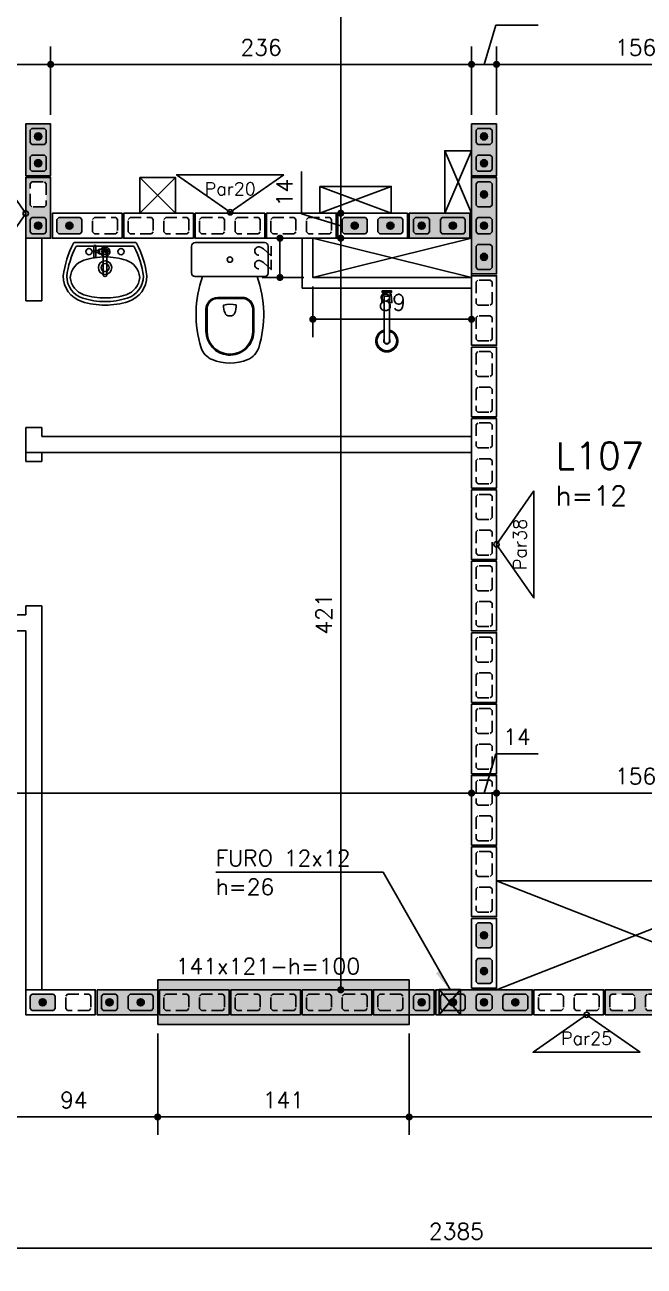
# Model space of a CAD drawing. Extents: x -14651 to 4579, y -10691 to -1290.
# Drawn here: x 1824 to 2171, y -10304 to -9609 of the extents above; entities that cross this region are included whole.
import ezdxf
from ezdxf.enums import TextEntityAlignment as Align

# ---------------------------------------------------------------- set-up
doc = ezdxf.new("R2010")
doc.units = 0
doc.header["$LTSCALE"] = 25
doc.linetypes.add('DASHED2', pattern=[0.375, 0.25, -0.125])
for name, color, linetype in [('213', 252, 'Continuous'), ('241', 2, 'Continuous'), ('247', 50, 'Continuous'), ('248', 100, 'Continuous'), ('249', 20, 'Continuous'), ('252', 1, 'Continuous'), ('ABERTURAS', 53, 'Continuous'), ('ac-furo', 170, 'Continuous'), ('ALVENARIA NÃO ESTRUTURAL', 242, 'Continuous'), ('Arranque', 14, 'Continuous'), ('COTA', 1, 'Continuous'), ('FERRO', 5, 'Continuous'), ('H2', 252, 'Continuous'), ('L-D', 2, 'Continuous'), ('L-N', 4, 'Continuous'), ('Linha_fina', 1, 'Continuous'), ('Pena_1', 1, 'Continuous'), ('Pena_2', 2, 'Continuous'), ('PROJ', 252, 'Continuous'), ('T1', 2, 'Continuous'), ('TJANELA', 2, 'Continuous'), ('VIGA', 3, 'Continuous')]:
    doc.layers.add(name, color=color, linetype=linetype)
doc.styles.add('COTA', font='romans.shx')
doc.styles.get("Standard").update_dxf_attribs({"font": 'romans.shx'})
doc.styles.add('Texto1', font='romans.shx', dxfattribs={"height": 9})
doc.dimstyles.new('forma', dxfattribs={"dimscale": 5, "dimtxt": 1.8, "dimasz": 0.8, "dimexe": 2, "dimexo": 1, "dimgap": 1, "dimtad": 1, "dimdec": 1, "dimzin": 9, "dimtxsty": 'COTA', "dimblk1": 'DOT', "dimblk2": 'DOT', "dimsah": 1, "dimcen": 0, "dimdle": 1, "dimclrd": 256, "dimclre": 256, "dimclrt": 2, "dimadec": 0, "dimazin": 0, "dimtfac": 1, "dimtdec": 0, "dimtmove": 0, "dimatfit": 3, "dimfxl": 1, "dimtolj": 1, "dimtzin": 0, "dimarcsym": 0})

# ---------------------------------------------------------------- blocks, each defined once
blk = doc.blocks.new('P4015', base_point=(5842102.11612, -8124149.02973))
blk.add_lwpolyline([(5842082.61612, -8124156.02973), (5842121.61612, -8124156.02973), (5842121.61612, -8124142.02973), (5842082.61612, -8124142.02973), (5842082.61612, -8124156.02973)])
at = {"color": 1, "linetype": 'DASHED2'}
for points in [[(5842085.11612, -8124152.52973), (5842086.11612, -8124153.52973), (5842098.11612, -8124153.52973), (5842099.11612, -8124152.52973), (5842099.11612, -8124145.52973), (5842098.11612, -8124144.52973), (5842086.11612, -8124144.52973), (5842085.11612, -8124145.52973), (5842085.11612, -8124152.52973)], [(5842105.11612, -8124152.52973), (5842106.11612, -8124153.52973), (5842118.11612, -8124153.52973), (5842119.11612, -8124152.52973), (5842119.11612, -8124145.52973), (5842118.11612, -8124144.52973), (5842106.11612, -8124144.52973), (5842105.11612, -8124145.52973), (5842105.11612, -8124152.52973)]]:
    blk.add_lwpolyline(points, dxfattribs=at)
blk = doc.blocks.new('P3515')
at = {"layer": '248'}
h = blk.add_hatch(color=100, dxfattribs=at)
h.paths.add_polyline_path([(17, 7), (-17, 7), (-17, -7), (17, -7)])
h.paths.add_polyline_path([(-5.5, -3.5), (-6.5, -4.5), (-13.5, -4.5), (-14.5, -3.5), (-14.5, 3.5), (-13.5, 4.5), (-6.5, 4.5), (-5.5, 3.5)], flags=16)
h.paths.add_polyline_path([(0.5, 3.5), (1.5, 4.5), (13.5, 4.5), (14.5, 3.5), (14.5, -3.5), (13.5, -4.5), (1.5, -4.5), (0.5, -3.5)], flags=16)
blk.add_lwpolyline([(-17, -7), (17, -7), (17, 7), (-17, 7), (-17, -7)])
at = {"color": 1, "linetype": 'DASHED2'}
for points in [[(-14.5, -3.5), (-13.5, -4.5), (-6.5, -4.5), (-5.5, -3.5), (-5.5, 3.5), (-6.5, 4.5), (-13.5, 4.5), (-14.5, 3.5), (-14.5, -3.5)], [(0.5, -3.5), (1.5, -4.5), (13.5, -4.5), (14.5, -3.5), (14.5, 3.5), (13.5, 4.5), (1.5, 4.5), (0.5, 3.5), (0.5, -3.5)]]:
    blk.add_lwpolyline(points, dxfattribs=at)
blk = doc.blocks.new('P5515')
at = {"layer": '249'}
h = blk.add_hatch(color=20, dxfattribs=at)
h.paths.add_polyline_path([(-27, 7), (-27, -7), (27, -7), (27, 7)])
h.paths.add_polyline_path([(-10.5, -3.5), (-11.5, -4.5), (-23.5, -4.5), (-24.5, -3.5), (-24.5, 3.5), (-23.5, 4.5), (-11.5, 4.5), (-10.5, 3.5)], flags=16)
h.paths.add_polyline_path([(-4.5, 3.5), (-3.5, 4.5), (3.5, 4.5), (4.5, 3.5), (4.5, -3.5), (3.5, -4.5), (-3.5, -4.5), (-4.5, -3.5)], flags=16)
h.paths.add_polyline_path([(10.5, 3.5), (11.5, 4.5), (23.5, 4.5), (24.5, 3.5), (24.5, -3.5), (23.5, -4.5), (11.5, -4.5), (10.5, -3.5)], flags=16)
blk.add_lwpolyline([(27, 7), (-27, 7), (-27, -7), (27, -7), (27, 7)])
at = {"color": 1, "linetype": 'DASHED2'}
for points in [[(-10.5, 3.5), (-11.5, 4.5), (-23.5, 4.5), (-24.5, 3.5), (-24.5, -3.5), (-23.5, -4.5), (-11.5, -4.5), (-10.5, -3.5), (-10.5, 3.5)], [(4.5, 3.5), (3.5, 4.5), (-3.5, 4.5), (-4.5, 3.5), (-4.5, -3.5), (-3.5, -4.5), (3.5, -4.5), (4.5, -3.5), (4.5, 3.5)], [(24.5, 3.5), (23.5, 4.5), (11.5, 4.5), (10.5, 3.5), (10.5, -3.5), (11.5, -4.5), (23.5, -4.5), (24.5, -3.5), (24.5, 3.5)]]:
    blk.add_lwpolyline(points, dxfattribs=at)
blk = doc.blocks.new('P3015')
at = {"layer": '252'}
h = blk.add_hatch(color=21, dxfattribs=at)
h.paths.add_polyline_path([(14.5, -7), (14.5, 7), (-14.5, 7), (-14.5, -7)])
h.paths.add_polyline_path([(3, 3.5), (4, 4.5), (11, 4.5), (12, 3.5), (12, -3.5), (11, -4.5), (4, -4.5), (3, -3.5)], flags=16)
h.paths.add_polyline_path([(-3, -3.5), (-4, -4.5), (-11, -4.5), (-12, -3.5), (-12, 3.5), (-11, 4.5), (-4, 4.5), (-3, 3.5)], flags=16)
blk.add_lwpolyline([(-14.5, -7), (14.5, -7), (14.5, 7), (-14.5, 7), (-14.5, -7)])
at = {"color": 1, "linetype": 'DASHED2'}
for points in [[(-12, -3.5), (-11, -4.5), (-4, -4.5), (-3, -3.5), (-3, 3.5), (-4, 4.5), (-11, 4.5), (-12, 3.5), (-12, -3.5)], [(3, -3.5), (4, -4.5), (11, -4.5), (12, -3.5), (12, 3.5), (11, 4.5), (4, 4.5), (3, 3.5), (3, -3.5)]]:
    blk.add_lwpolyline(points, dxfattribs=at)
blk = doc.blocks.new('GR-1409')
at = {"layer": '213'}
h = blk.add_hatch(color=256, dxfattribs=at)
h.paths.add_polyline_path([(-6, 4.5), (-7, 3.5), (-7, -3.5), (-6, -4.5), (6, -4.5), (7, -3.5), (7, 3.5), (6, 4.5)])
h.paths.add_polyline_path([(-2, 0, 1), (2, 0, 1)], flags=16)
at = {"layer": 'Arranque'}
blk.add_hatch(color=256, dxfattribs=at).paths.add_polyline_path([(-2, 0, 1), (2, 0, 1)])
at = {"layer": '213'}
blk.add_lwpolyline([(-7, 3.5), (-6, 4.5), (6, 4.5), (7, 3.5), (7, -3.5), (6, -4.5), (-6, -4.5), (-7, -3.5), (-7, 3.5)], dxfattribs=at)
at = {"layer": 'FERRO', "linetype": 'Continuous'}
blk.add_circle((0, 0), 2, dxfattribs=at)
blk = doc.blocks.new('GR-0909')
at = {"layer": '213'}
h = blk.add_hatch(color=256, dxfattribs=at)
h.paths.add_polyline_path([(3.5, -4.5), (4.5, -3.5), (4.500001, 3.5), (3.500001, 4.5), (-3.499999, 4.5), (-4.499999, 3.5), (-4.5, -3.5), (-3.5, -4.5)])
h.paths.add_polyline_path([(-2, 0, -1), (2, 0, -1)], flags=16)
at = {"layer": 'Arranque'}
blk.add_hatch(color=256, dxfattribs=at).paths.add_polyline_path([(2, 0, 1), (-2, 0, 1)])
at = {"layer": '213'}
blk.add_lwpolyline([(3.500001, 4.5), (4.500001, 3.5), (4.5, -3.5), (3.5, -4.5), (-3.5, -4.5), (-4.5, -3.5), (-4.499999, 3.5), (-3.499999, 4.5), (3.500001, 4.5)], dxfattribs=at)
at = {"layer": 'FERRO', "linetype": 'Continuous'}
blk.add_circle((0, 0), 2, dxfattribs=at)
blk = doc.blocks.new('_IDNPAR_2')
at = {"color": 3}
blk.add_lwpolyline([(1, -0.7), (0, 0), (-1, -0.7)], close=True, dxfattribs=at)
blk.add_circle((0, 0), 0.05, dxfattribs=at)
at = {"layer": '247', "color": 2, "style": 'COTA', "flags": 8}
blk.add_attdef('ID', text='', height=0.24, dxfattribs=at).set_placement((0, -0.438), align=Align.MIDDLE_CENTER)
blk = doc.blocks.new('_Dot')
at = {"color": 0, "linetype": 'ByBlock', "lineweight": -2}
blk.add_line((-0.5, 0), (-1, 0), dxfattribs=at)
at = {"color": 0, "linetype": 'ByBlock', "const_width": 0.5}
blk.add_lwpolyline([(-0.25, 0, 1), (0.25, 0, 1)], format="xyb", close=True, dxfattribs=at)
blk = doc.blocks.new('*D118')
at = {"layer": 'COTA', "lineweight": -2, "transparency": 16777216}
for p, q in [((2039.52, -10174.1), (2039.52, -10230.83)), ((2493.52, -10174.1), (2493.52, -10230.83)), ((2489.52, -10220.83), (2043.52, -10220.83))]:
    blk.add_line(p, q, dxfattribs=at)
at = {"layer": 'Defpoints', "color": 0, "transparency": 16777216}
for p in [(2039.52, -10169.1), (2493.52, -10169.1), (2039.52, -10220.83)]:
    blk.add_point(p, dxfattribs=at)
at = {"layer": 'COTA', "lineweight": -2, "transparency": 16777216, "xscale": 4, "yscale": 4, "zscale": 4, "rotation": 180}
blk.add_blockref('_Dot', (2039.52, -10220.83), dxfattribs=at)
at = {"layer": 'COTA', "lineweight": -2, "transparency": 16777216, "xscale": 4, "yscale": 4, "zscale": 4}
blk.add_blockref('_Dot', (2493.52, -10220.83), dxfattribs=at)
at = {"layer": 'COTA', "color": 2, "transparency": 16777216, "insert": (2266.52, -10211.33), "char_height": 9, "attachment_point": 5, "style": 'COTA'}
blk.add_mtext('\\A1;454 ', dxfattribs=at)
blk = doc.blocks.new('*D119')
at = {"layer": 'COTA', "lineweight": -2, "transparency": 16777216}
for p, q in [((1898.52, -10174.1), (1898.52, -10230.83)), ((2039.52, -10174.1), (2039.52, -10230.83)), ((2035.52, -10220.83), (1902.52, -10220.83))]:
    blk.add_line(p, q, dxfattribs=at)
at = {"layer": 'Defpoints', "color": 0, "transparency": 16777216}
for p in [(1898.52, -10169.1), (2039.52, -10169.1), (1898.52, -10220.83)]:
    blk.add_point(p, dxfattribs=at)
at = {"layer": 'COTA', "lineweight": -2, "transparency": 16777216, "xscale": 4, "yscale": 4, "zscale": 4, "rotation": 180}
blk.add_blockref('_Dot', (1898.52, -10220.83), dxfattribs=at)
at = {"layer": 'COTA', "lineweight": -2, "transparency": 16777216, "xscale": 4, "yscale": 4, "zscale": 4}
blk.add_blockref('_Dot', (2039.52, -10220.83), dxfattribs=at)
at = {"layer": 'COTA', "color": 2, "transparency": 16777216, "insert": (1969.02, -10211.33), "char_height": 9, "attachment_point": 5, "style": 'COTA'}
blk.add_mtext('\\A1;141 ', dxfattribs=at)
blk = doc.blocks.new('*D120')
at = {"layer": 'COTA', "lineweight": -2, "transparency": 16777216}
for p, q in [((1804.52, -10174.1), (1804.52, -10230.83)), ((1898.52, -10174.1), (1898.52, -10230.83)), ((1894.52, -10220.83), (1808.52, -10220.83))]:
    blk.add_line(p, q, dxfattribs=at)
at = {"layer": 'Defpoints', "color": 0, "transparency": 16777216}
for p in [(1804.52, -10169.1), (1898.52, -10169.1), (1804.52, -10220.83)]:
    blk.add_point(p, dxfattribs=at)
at = {"layer": 'COTA', "lineweight": -2, "transparency": 16777216, "xscale": 4, "yscale": 4, "zscale": 4, "rotation": 180}
blk.add_blockref('_Dot', (1804.52, -10220.83), dxfattribs=at)
at = {"layer": 'COTA', "lineweight": -2, "transparency": 16777216, "xscale": 4, "yscale": 4, "zscale": 4}
blk.add_blockref('_Dot', (1898.52, -10220.83), dxfattribs=at)
at = {"layer": 'COTA', "color": 2, "transparency": 16777216, "insert": (1851.52, -10211.33), "char_height": 9, "attachment_point": 5, "style": 'COTA'}
blk.add_mtext('\\A1;94 ', dxfattribs=at)
blk = doc.blocks.new('*D187')
at = {"layer": 'COTA', "lineweight": -2, "transparency": 16777216}
for p, q in [((1996.2, -9463.6), (1991.2, -9463.6)), ((2001.2, -9467.6), (2001.2, -9710.6)), ((2014.02, -9714.6), (1991.2, -9714.6))]:
    blk.add_line(p, q, dxfattribs=at)
at = {"layer": 'Defpoints', "color": 0, "transparency": 16777216}
for p in [(2001.2, -9463.6), (2001.2, -9714.6), (2019.02, -9714.6)]:
    blk.add_point(p, dxfattribs=at)
at = {"layer": 'COTA', "lineweight": -2, "transparency": 16777216, "xscale": 4, "yscale": 4, "zscale": 4}
for p, rotation in [((2001.2, -9463.6), 90), ((2001.2, -9714.6), 270)]:
    blk.add_blockref('_Dot', p, dxfattribs=dict(at, rotation=rotation))
at = {"layer": 'COTA', "color": 2, "transparency": 16777216, "insert": (1991.7, -9589.1), "char_height": 9, "attachment_point": 5, "rotation": 90, "style": 'COTA'}
blk.add_mtext('\\A1;251 ', dxfattribs=at)
blk = doc.blocks.new('*D188')
at = {"layer": 'COTA', "lineweight": -2, "transparency": 16777216}
for p, q in [((1979.2, -9715), (1979.2, -9691.28)), ((2001.2, -9710.6), (2001.2, -9706.6)), ((2001.2, -9721.6), (1979.2, -9715)), ((2014.02, -9714.6), (1991.2, -9714.6)), ((2001.2, -9714.6), (2001.2, -9728.6)), ((2001.2, -9714.6), (2001.2, -9728.6)), ((2014.02, -9728.6), (1991.2, -9728.6)), ((2001.2, -9732.6), (2001.2, -9736.6))]:
    blk.add_line(p, q, dxfattribs=at)
at = {"layer": 'Defpoints', "color": 0, "transparency": 16777216}
for p in [(2019.02, -9714.6), (2001.2, -9728.6), (2019.02, -9728.6)]:
    blk.add_point(p, dxfattribs=at)
at = {"layer": 'COTA', "lineweight": -2, "transparency": 16777216, "xscale": 4, "yscale": 4, "zscale": 4}
for p, rotation in [((2001.2, -9714.6), 270), ((2001.2, -9728.6), 90)]:
    blk.add_blockref('_Dot', p, dxfattribs=dict(at, rotation=rotation))
at = {"layer": 'COTA', "color": 2, "transparency": 16777216, "insert": (1969.7, -9703.14), "char_height": 9, "attachment_point": 5, "rotation": 90, "style": 'COTA'}
blk.add_mtext('\\A1;14 ', dxfattribs=at)
blk = doc.blocks.new('*D189')
at = {"layer": 'COTA', "lineweight": -2, "transparency": 16777216}
for p, q in [((2014.02, -9728.6), (1991.2, -9728.6)), ((2001.2, -9732.6), (2001.2, -10145.6)), ((1996.2, -10149.6), (1991.2, -10149.6))]:
    blk.add_line(p, q, dxfattribs=at)
at = {"layer": 'Defpoints', "color": 0, "transparency": 16777216}
for p in [(2019.02, -9728.6), (2001.2, -10149.6), (2001.2, -10149.6)]:
    blk.add_point(p, dxfattribs=at)
at = {"layer": 'COTA', "lineweight": -2, "transparency": 16777216, "xscale": 4, "yscale": 4, "zscale": 4}
for p, rotation in [((2001.2, -9728.6), 90), ((2001.2, -10149.6), 270)]:
    blk.add_blockref('_Dot', p, dxfattribs=dict(at, rotation=rotation))
at = {"layer": 'COTA', "color": 2, "transparency": 16777216, "insert": (1991.7, -9939.1), "char_height": 9, "attachment_point": 5, "rotation": 90, "style": 'COTA'}
blk.add_mtext('\\A1;421 ', dxfattribs=at)
blk = doc.blocks.new('*D223')
at = {"layer": 'COTA', "lineweight": -2, "transparency": 16777216}
for p, q in [((1483.52, -10034.43), (1483.52, -10029.43)), ((2074.52, -10044.1), (2074.52, -10029.43)), ((1487.52, -10039.43), (2070.52, -10039.43))]:
    blk.add_line(p, q, dxfattribs=at)
at = {"layer": 'Defpoints', "color": 0, "transparency": 16777216}
for p in [(1483.52, -10039.43), (2074.52, -10039.43), (2074.52, -10049.1)]:
    blk.add_point(p, dxfattribs=at)
at = {"layer": 'COTA', "lineweight": -2, "transparency": 16777216, "xscale": 4, "yscale": 4, "zscale": 4, "rotation": 180}
blk.add_blockref('_Dot', (1483.52, -10039.43), dxfattribs=at)
at = {"layer": 'COTA', "lineweight": -2, "transparency": 16777216, "xscale": 4, "yscale": 4, "zscale": 4}
blk.add_blockref('_Dot', (2074.52, -10039.43), dxfattribs=at)
at = {"layer": 'COTA', "color": 2, "transparency": 16777216, "insert": (1779.02, -10029.93), "char_height": 9, "attachment_point": 5, "style": 'COTA'}
blk.add_mtext('\\A1;591 ', dxfattribs=at)
blk = doc.blocks.new('*D224')
at = {"layer": 'COTA', "lineweight": -2, "transparency": 16777216}
for p, q in [((2081.52, -10039.43), (2088.12, -10017.43)), ((2088.12, -10017.43), (2111.83, -10017.43)), ((2074.52, -10044.1), (2074.52, -10029.43)), ((2088.52, -10044.1), (2088.52, -10029.43)), ((2070.52, -10039.43), (2066.52, -10039.43)), ((2074.52, -10039.43), (2088.52, -10039.43)), ((2074.52, -10039.43), (2088.52, -10039.43)), ((2092.52, -10039.43), (2096.52, -10039.43))]:
    blk.add_line(p, q, dxfattribs=at)
at = {"layer": 'Defpoints', "color": 0, "transparency": 16777216}
for p in [(2088.52, -10039.43), (2074.52, -10049.1), (2088.52, -10049.1)]:
    blk.add_point(p, dxfattribs=at)
at = {"layer": 'COTA', "lineweight": -2, "transparency": 16777216, "xscale": 4, "yscale": 4, "zscale": 4}
blk.add_blockref('_Dot', (2074.52, -10039.43), dxfattribs=at)
at = {"layer": 'COTA', "lineweight": -2, "transparency": 16777216, "xscale": 4, "yscale": 4, "zscale": 4, "rotation": 180}
blk.add_blockref('_Dot', (2088.52, -10039.43), dxfattribs=at)
at = {"layer": 'COTA', "color": 2, "transparency": 16777216, "insert": (2099.97, -10007.93), "char_height": 9, "attachment_point": 5, "style": 'COTA'}
blk.add_mtext('\\A1;14 ', dxfattribs=at)
blk = doc.blocks.new('*D225')
at = {"layer": 'COTA', "lineweight": -2, "transparency": 16777216}
for p, q in [((2088.52, -10044.1), (2088.52, -10029.43)), ((2244.52, -10039.99), (2244.52, -10029.43)), ((2092.52, -10039.43), (2240.52, -10039.43))]:
    blk.add_line(p, q, dxfattribs=at)
at = {"layer": 'Defpoints', "color": 0, "transparency": 16777216}
for p in [(2244.52, -10039.43), (2244.52, -10044.99), (2088.52, -10049.1)]:
    blk.add_point(p, dxfattribs=at)
at = {"layer": 'COTA', "lineweight": -2, "transparency": 16777216, "xscale": 4, "yscale": 4, "zscale": 4, "rotation": 180}
blk.add_blockref('_Dot', (2088.52, -10039.43), dxfattribs=at)
at = {"layer": 'COTA', "lineweight": -2, "transparency": 16777216, "xscale": 4, "yscale": 4, "zscale": 4}
blk.add_blockref('_Dot', (2244.52, -10039.43), dxfattribs=at)
at = {"layer": 'COTA', "color": 2, "transparency": 16777216, "insert": (2166.52, -10029.93), "char_height": 9, "attachment_point": 5, "style": 'COTA'}
blk.add_mtext('\\A1;156 ', dxfattribs=at)
blk = doc.blocks.new('*D237')
at = {"layer": 'COTA', "lineweight": -2, "transparency": 16777216}
for p, q in [((1649.52, -9659.6), (1649.52, -9621.24)), ((1838.52, -9659.6), (1838.52, -9621.24)), ((1653.52, -9631.24), (1834.52, -9631.24))]:
    blk.add_line(p, q, dxfattribs=at)
at = {"layer": 'Defpoints', "color": 0, "transparency": 16777216}
for p in [(1838.52, -9631.24), (1649.52, -9664.6), (1838.52, -9664.6)]:
    blk.add_point(p, dxfattribs=at)
at = {"layer": 'COTA', "lineweight": -2, "transparency": 16777216, "xscale": 4, "yscale": 4, "zscale": 4, "rotation": 180}
blk.add_blockref('_Dot', (1649.52, -9631.24), dxfattribs=at)
at = {"layer": 'COTA', "lineweight": -2, "transparency": 16777216, "xscale": 4, "yscale": 4, "zscale": 4}
blk.add_blockref('_Dot', (1838.52, -9631.24), dxfattribs=at)
at = {"layer": 'COTA', "color": 2, "transparency": 16777216, "insert": (1744.02, -9621.74), "char_height": 9, "attachment_point": 5, "style": 'COTA'}
blk.add_mtext('\\A1;189 ', dxfattribs=at)
blk = doc.blocks.new('*D238')
at = {"layer": 'COTA', "lineweight": -2, "transparency": 16777216}
for p, q in [((1838.52, -9659.6), (1838.52, -9621.24)), ((2074.52, -9659.6), (2074.52, -9621.24)), ((1842.52, -9631.24), (2070.52, -9631.24))]:
    blk.add_line(p, q, dxfattribs=at)
at = {"layer": 'Defpoints', "color": 0, "transparency": 16777216}
for p in [(2074.52, -9631.24), (1838.52, -9664.6), (2074.52, -9664.6)]:
    blk.add_point(p, dxfattribs=at)
at = {"layer": 'COTA', "lineweight": -2, "transparency": 16777216, "xscale": 4, "yscale": 4, "zscale": 4, "rotation": 180}
blk.add_blockref('_Dot', (1838.52, -9631.24), dxfattribs=at)
at = {"layer": 'COTA', "lineweight": -2, "transparency": 16777216, "xscale": 4, "yscale": 4, "zscale": 4}
blk.add_blockref('_Dot', (2074.52, -9631.24), dxfattribs=at)
at = {"layer": 'COTA', "color": 2, "transparency": 16777216, "insert": (1956.52, -9621.74), "char_height": 9, "attachment_point": 5, "style": 'COTA'}
blk.add_mtext('\\A1;236 ', dxfattribs=at)
blk = doc.blocks.new('*D239')
at = {"layer": 'COTA', "lineweight": -2, "transparency": 16777216}
for p, q in [((2081.52, -9631.24), (2088.12, -9609.24)), ((2088.12, -9609.24), (2111.83, -9609.24)), ((2074.52, -9659.6), (2074.52, -9621.24)), ((2088.52, -9659.6), (2088.52, -9621.24)), ((2070.52, -9631.24), (2066.52, -9631.24)), ((2074.52, -9631.24), (2088.52, -9631.24)), ((2074.52, -9631.24), (2088.52, -9631.24)), ((2092.52, -9631.24), (2096.52, -9631.24))]:
    blk.add_line(p, q, dxfattribs=at)
at = {"layer": 'Defpoints', "color": 0, "transparency": 16777216}
for p in [(2088.52, -9631.24), (2074.52, -9664.6), (2088.52, -9664.6)]:
    blk.add_point(p, dxfattribs=at)
at = {"layer": 'COTA', "lineweight": -2, "transparency": 16777216, "xscale": 4, "yscale": 4, "zscale": 4}
blk.add_blockref('_Dot', (2074.52, -9631.24), dxfattribs=at)
at = {"layer": 'COTA', "lineweight": -2, "transparency": 16777216, "xscale": 4, "yscale": 4, "zscale": 4, "rotation": 180}
blk.add_blockref('_Dot', (2088.52, -9631.24), dxfattribs=at)
at = {"layer": 'COTA', "color": 2, "transparency": 16777216, "insert": (2099.97, -9599.74), "char_height": 9, "attachment_point": 5, "style": 'COTA'}
blk.add_mtext('\\A1;14 ', dxfattribs=at)
blk = doc.blocks.new('*D240')
at = {"layer": 'COTA', "lineweight": -2, "transparency": 16777216}
for p, q in [((2088.52, -9659.6), (2088.52, -9621.24)), ((2244.52, -9659.6), (2244.52, -9621.24)), ((2092.52, -9631.24), (2240.52, -9631.24))]:
    blk.add_line(p, q, dxfattribs=at)
at = {"layer": 'Defpoints', "color": 0, "transparency": 16777216}
for p in [(2244.52, -9631.24), (2088.52, -9664.6), (2244.52, -9664.6)]:
    blk.add_point(p, dxfattribs=at)
at = {"layer": 'COTA', "lineweight": -2, "transparency": 16777216, "xscale": 4, "yscale": 4, "zscale": 4, "rotation": 180}
blk.add_blockref('_Dot', (2088.52, -9631.24), dxfattribs=at)
at = {"layer": 'COTA', "lineweight": -2, "transparency": 16777216, "xscale": 4, "yscale": 4, "zscale": 4}
blk.add_blockref('_Dot', (2244.52, -9631.24), dxfattribs=at)
at = {"layer": 'COTA', "color": 2, "transparency": 16777216, "insert": (2166.52, -9621.74), "char_height": 9, "attachment_point": 5, "style": 'COTA'}
blk.add_mtext('\\A1;156 ', dxfattribs=at)
blk = doc.blocks.new('*D278')
at = {"layer": 'COTA', "lineweight": -2, "transparency": 16777216}
for p, q in [((3258.52, -10168.6), (3258.52, -10304.39)), ((873.52, -10174.1), (873.52, -10304.39)), ((3254.52, -10294.39), (877.52, -10294.39))]:
    blk.add_line(p, q, dxfattribs=at)
at = {"layer": 'Defpoints', "color": 0, "transparency": 16777216}
for p in [(3258.52, -10163.6), (873.52, -10169.1), (873.52, -10294.39)]:
    blk.add_point(p, dxfattribs=at)
at = {"layer": 'COTA', "lineweight": -2, "transparency": 16777216, "xscale": 4, "yscale": 4, "zscale": 4, "rotation": 180}
blk.add_blockref('_Dot', (873.52, -10294.39), dxfattribs=at)
at = {"layer": 'COTA', "lineweight": -2, "transparency": 16777216, "xscale": 4, "yscale": 4, "zscale": 4}
blk.add_blockref('_Dot', (3258.52, -10294.39), dxfattribs=at)
at = {"layer": 'COTA', "color": 2, "transparency": 16777216, "insert": (2066.02, -10284.89), "char_height": 9, "attachment_point": 5, "style": 'COTA'}
blk.add_mtext('\\A1;2385 ', dxfattribs=at)
blk = doc.blocks.new('XREF-MC41-BAS-PLN-AMO-FINAIS-02.03.08.09$0$CUBA03')
at = {"layer": 'PROJ'}
for p, q in [((-0.01, -0.05), (0.01, -0.05)), ((0, -0.06), (0, -0.04))]:
    blk.add_line(p, q, dxfattribs=at)
for points in [[(-0.1306, -0.3297, 0.077416), (0, -0.35, 0.077416), (0.1306, -0.3297, 0.326333), (0.235, -0.1868, 0.08687), (0.1764, -0.0027, 0.279276), (0.172, 0), (-0.172, 0, 0.279276), (-0.1764, -0.0027, 0.08687), (-0.235, -0.1868, 0.326333)], [(0.215, -0.1881, 0.080556), (0.1642, -0.0228, 0.285352), (0.1597, -0.02), (-0.1597, -0.02, 0.285352), (-0.1642, -0.0228, 0.080556), (-0.215, -0.1881, 0.323537), (-0.1245, -0.3106, 0.077416), (0, -0.33, 0.077416), (0.1245, -0.3106, 0.323537)], [(0.1185, -0.0985, 0.077416), (0, -0.08, 0.077416), (-0.1185, -0.0985, 0.305715), (-0.1947, -0.195, 0.305715), (-0.1185, -0.2915, 0.077416), (0, -0.31, 0.077416), (0.1185, -0.2915, 0.305715), (0.1947, -0.195, 0.305715)]]:
    blk.add_lwpolyline(points, format="xyb", close=True, dxfattribs=at)
for centre, radius in [((-0.09, -0.05), 0.0175), ((0, -0.05), 0.0175), ((0.09, -0.05), 0.0175), ((0, -0.14), 0.0375), ((0, -0.14), 0.0225)]:
    blk.add_circle(centre, radius, dxfattribs=at)
blk = doc.blocks.new('layout-inferior 1')
at = {"layer": 'ALVENARIA NÃO ESTRUTURAL'}
for p, q in [((29474.19, -9728.6), (29474.19, -9763.6)), ((29483.19, -9763.6), (29483.19, -9728.6)), ((29629.19, -9728.6), (29629.19, -9756.6)), ((29635.19, -9750.6), (29635.19, -9728.6)), ((29724.19, -9750.6), (29635.19, -9750.6)), ((29629.19, -9756.6), (29724.19, -9756.6)), ((29474.19, -9763.6), (29483.19, -9763.6)), ((29474.19, -9848.6), (29474.19, -9834.6)), ((29474.19, -9834.6), (29483.19, -9834.6)), ((29483.19, -9834.6), (29483.19, -9839.6)), ((29483.19, -9839.6), (29724.19, -9839.6)), ((29724.19, -9848.6), (29474.19, -9848.6)), ((29474.19, -9848.6), (29474.19, -9853.6)), ((29483.19, -9853.6), (29483.19, -9848.6)), ((29474.19, -9853.6), (29483.19, -9853.6)), ((29483.19, -9934.6), (29474.19, -9934.6)), ((29474.19, -9934.6), (29474.19, -9939.6)), ((29483.19, -10149.6), (29483.19, -9934.6)), ((29474.19, -9939.6), (29469.19, -9939.6)), ((29469.19, -9948.6), (29474.19, -9948.6)), ((29474.19, -9948.6), (29474.19, -10149.6))]:
    blk.add_line(p, q, dxfattribs=at)
at = {"layer": 'Pena_1'}
for p, q in [((29635.19, -9728.6), (29724.19, -9750.6)), ((29724.19, -9728.6), (29635.19, -9750.6))]:
    blk.add_line(p, q, dxfattribs=at)
at = {"layer": 'Pena_2'}
blk.add_lwpolyline([(29635.19, -9728.6), (29635.19, -9750.6), (29724.19, -9750.6), (29724.19, -9728.6), (29635.19, -9728.6)], dxfattribs=at)
at = {"layer": 'PROJ'}
for points in [[(29513.58, -9735.57), (29515.03, -9735.57), (29515.03, -9735.03), (29515.57, -9735.03), (29515.57, -9734.82), (29516.36, -9734.82, -1.408938), (29519.72, -9738.59), (29519.73, -9749.06, -0.999996), (29517.67, -9749.06), (29517.67, -9738.58, -0.168827), (29516.36, -9737.41), (29515.57, -9737.41), (29515.57, -9737.2), (29515.03, -9737.2), (29515.03, -9736.66), (29513.58, -9736.66), (29513.58, -9739.47), (29512.49, -9739.47), (29512.49, -9732.77), (29513.58, -9732.77), (29513.58, -9735.57)], [(29567.19, -9744.1), (29567.19, -9747.7), (29567.19, -9748.1, 0.414214), (29569.19, -9750.1), (29608.19, -9750.1, 0.414214), (29610.19, -9748.1), (29610.19, -9733.1, 0.414214), (29608.19, -9731.1), (29569.19, -9731.1, 0.414214), (29567.19, -9733.1)], [(29575.86, -9768.43), (29575.86, -9780.71, 0.391339), (29587.69, -9793.5, 0.428002), (29601.52, -9781.11), (29601.53, -9768.43, 0.416278), (29595.46, -9762.36), (29581.93, -9762.36, 0.413625)], [(29592.2, -9765.99, 0.10791), (29585.18, -9766.03, 0.124585), (29585.96, -9770.49, 0.161338), (29586.83, -9771.67, 0.122351), (29588.69, -9772.13, 0.122351), (29590.56, -9771.67, 0.167944), (29591.43, -9770.49, 0.125904), (29592.2, -9765.99)]]:
    blk.add_lwpolyline(points, format="xyb", close=True, dxfattribs=at)
for points in [[(29513.58, -9735.57), (29513.58, -9736.11), (29513.58, -9736.12), (29513.58, -9736.66)], [(29515.03, -9735.57), (29515.03, -9736.66)], [(29515.57, -9737.2), (29515.57, -9735.03)], [(29516.36, -9734.82), (29517.53, -9734.82)], [(29517.58, -9737.41), (29516.36, -9737.41)], [(29517.67, -9738.47), (29517.67, -9738.47)], [(29674.79, -9760.05), (29674.2, -9760.05), (29673.81, -9764.63), (29675.14, -9764.63)], [(29678.24, -9764.63), (29679.51, -9764.63), (29679.19, -9760.05), (29678.59, -9760.05)]]:
    blk.add_lwpolyline(points, dxfattribs=at)
for points in [[(29517.67, -9738.58), (29517.67, -9736.09, -0.995421), (29519.72, -9736.09), (29519.72, -9738.59)], [(29573.39, -9750.1, 0.160999), (29572.53, -9789.99, 0.2149), (29578.69, -9796.6, 0.2), (29598.69, -9796.6, 0.2149), (29604.86, -9789.99, 0.160999), (29604, -9750.1)], [(29575.29, -9768.43), (29575.29, -9780.71, 0.391339), (29587.65, -9794.07, 0.428196), (29602.09, -9781.12), (29602.1, -9768.43, 0.416194), (29595.46, -9761.79), (29581.93, -9761.79, 0.413638), (29575.29, -9768.43)], [(29679.19, -9759.1, 0.414214), (29679.39, -9758.9), (29679.39, -9758.1), (29673.99, -9758.1), (29673.99, -9758.9, 0.414214), (29674.19, -9759.1), (29679.19, -9759.1)], [(29674.59, -9759.1, -0.414214), (29674.79, -9759.3), (29674.79, -9760.85, 0.414214), (29674.99, -9761.05), (29678.39, -9761.05), (29678.59, -9760.85), (29678.59, -9759.3, -0.414214), (29678.79, -9759.1)], [(29675.14, -9761.05), (29675.14, -9786.1, 1), (29678.24, -9786.1), (29678.24, -9761.05)]]:
    blk.add_lwpolyline(points, format="xyb", dxfattribs=at)
for centre, radius in [((29513.03, -9736.12), 0.544), ((29588.69, -9740.6), 1.5)]:
    blk.add_circle(centre, radius, dxfattribs=at)
for centre, radius, start, end in [((29518.69, -9736.1), 1.73, 306.58515, 233.46354), ((29676.69, -9786.1), 6.2, 104.48238, 75.51462), ((29676.69, -9786.1), 5.54, 106.24666, 73.74992), ((29676.69, -9786.1), 1.79, 149.74513, 30.23478)]:
    blk.add_arc(centre, radius, start, end, dxfattribs=at)
at = {"layer": 'PROJ', "xscale": 100, "yscale": 100, "zscale": 100}
blk.add_blockref('XREF-MC41-BAS-PLN-AMO-FINAIS-02.03.08.09$0$CUBA03', (29518.69, -9731.1), dxfattribs=at)
blk = doc.blocks.new('ss')
at = {"layer": 'Linha_fina'}
blk.add_solid([(0, 0), (-2.5, -0.29), (-2.5, 0.3)], dxfattribs=at)
blk = doc.blocks.new('grautes-inferior 1')
at = {"layer": 'H2'}
for points in [[(2056.4, -10163.5), (2062.39, -10156.51), (2056.4, -10149.5)], [(2068.4, -10149.5), (2056.4, -10149.5), (2062.39, -10156.51)], [(2062.39, -10156.51), (2068.4, -10163.54), (2068.4, -10149.5)], [(2068.4, -10163.54), (2062.39, -10156.51), (2056.4, -10163.5), (2056.4, -10163.54)]]:
    blk.add_hatch(color=256, dxfattribs=at).paths.add_polyline_path(points)
at = {"layer": 'ac-furo'}
blk.add_line((2056.32, -10163.6), (2068.32, -10149.6), dxfattribs=at)
at = {"layer": 'Linha_fina'}
for q in [(1931.07, -10083.76), (2062.71, -10149.86)]:
    blk.add_line((2025.04, -10083.76), q, dxfattribs=at)
at = {"layer": 'Pena_2', "ltscale": 0.5}
blk.add_lwpolyline([(2056.4, -10149.5), (2068.4, -10149.5), (2068.4, -10163.54), (2056.4, -10163.54)], close=True, dxfattribs=at)
at = {"layer": 'VIGA', "ltscale": 0.5}
for p, q in [((2068.4, -10149.5), (2056.4, -10163.5)), ((2068.4, -10163.54), (2056.4, -10149.5))]:
    blk.add_line(p, q, dxfattribs=at)
at = {"layer": 'COTA', "xscale": -4.999999999999998, "yscale": 4.999999999999998, "zscale": 4.999999999999998, "rotation": 123.6559025255237}
blk.add_blockref('ss', (2062.71, -10149.86), dxfattribs=at)
at = {"layer": 'T1', "style": 'Texto1'}
for s, p in [('FURO 12x12', (1931.06, -10080.31)), ('h=26', (1931.08, -10096.44))]:
    blk.add_text(s, height=9, dxfattribs=at).set_placement(p)
blk = doc.blocks.new('*D300')
at = {"layer": 'COTA', "lineweight": -2, "transparency": 16777216}
for p, q in [((1985.52, -9755.6), (1985.52, -9784.02)), ((2074.52, -9755.6), (2074.52, -9784.02)), ((1989.52, -9774.02), (2070.52, -9774.02))]:
    blk.add_line(p, q, dxfattribs=at)
at = {"layer": 'Defpoints', "color": 0, "transparency": 16777216}
for p in [(1985.52, -9750.6), (2074.52, -9750.6), (2074.52, -9774.02)]:
    blk.add_point(p, dxfattribs=at)
at = {"layer": 'COTA', "lineweight": -2, "transparency": 16777216, "xscale": 4, "yscale": 4, "zscale": 4, "rotation": 180}
blk.add_blockref('_Dot', (1985.52, -9774.02), dxfattribs=at)
at = {"layer": 'COTA', "lineweight": -2, "transparency": 16777216, "xscale": 4, "yscale": 4, "zscale": 4}
blk.add_blockref('_Dot', (2074.52, -9774.02), dxfattribs=at)
at = {"layer": 'COTA', "color": 2, "transparency": 16777216, "insert": (2030.02, -9764.52), "char_height": 9, "attachment_point": 5, "style": 'COTA'}
blk.add_mtext('\\A1;89 ', dxfattribs=at)
blk = doc.blocks.new('*D345')
at = {"layer": 'COTA', "lineweight": -2, "transparency": 16777216}
for p, q in [((1980.52, -9728.6), (1957.09, -9728.6)), ((1967.09, -9746.6), (1967.09, -9732.6)), ((1980.52, -9750.6), (1957.09, -9750.6))]:
    blk.add_line(p, q, dxfattribs=at)
at = {"layer": 'Defpoints', "color": 0, "transparency": 16777216}
for p in [(1967.09, -9728.6), (1985.52, -9728.6), (1985.52, -9750.6)]:
    blk.add_point(p, dxfattribs=at)
at = {"layer": 'COTA', "lineweight": -2, "transparency": 16777216, "xscale": 4, "yscale": 4, "zscale": 4}
for p, rotation in [((1967.09, -9728.6), 90), ((1967.09, -9750.6), 270)]:
    blk.add_blockref('_Dot', p, dxfattribs=dict(at, rotation=rotation))
at = {"layer": 'COTA', "color": 2, "transparency": 16777216, "insert": (1957.59, -9739.6), "char_height": 9, "attachment_point": 5, "rotation": 90, "style": 'COTA'}
blk.add_mtext('\\A1;22 ', dxfattribs=at)

msp = doc.modelspace()

# ---------------------------------------------------------------- hatches: boundary and pattern name
at = {"layer": 'ABERTURAS', "transparency": 33554457}
msp.add_hatch(color=256, dxfattribs=at).paths.add_polyline_path([(1898.52, -10169.1), (2039.52, -10169.1), (2039.52, -10144.1), (1898.52, -10144.1)])

# ---------------------------------------------------------------- linework, layer by layer
at = {"layer": 'ABERTURAS'}
msp.add_lwpolyline([(1898.52, -10169.1), (2039.52, -10169.1), (2039.52, -10144.1), (1898.52, -10144.1)], close=True, dxfattribs=at)
at = {"layer": 'Linha_fina'}
for points in [[(2088.52, -10149.6), (2244.52, -10088.58)], [(2244.52, -10149.6), (2088.52, -10088.58)]]:
    msp.add_lwpolyline(points, dxfattribs=at)
at = {"layer": 'Pena_1'}
for points in [[(2059.52, -9714.6), (2059.52, -9679.6), (2074.52, -9679.6), (2074.52, -9714.6), (2059.52, -9714.6)], [(2059.52, -9714.6), (2074.52, -9679.6)], [(2059.52, -9679.6), (2074.52, -9714.6)], [(1888.47, -9694.6), (1888.47, -9714.6), (1908.47, -9714.6), (1908.47, -9694.6), (1888.47, -9694.6)], [(1888.47, -9694.6), (1908.47, -9714.6)], [(1908.47, -9694.6), (1888.47, -9714.6)], [(1989.47, -9699.6), (1989.47, -9714.6), (2029.47, -9714.6), (2029.47, -9699.6), (1989.47, -9699.6)], [(1989.47, -9699.6), (2029.47, -9714.6)], [(2029.47, -9699.6), (1989.47, -9714.6)]]:
    msp.add_lwpolyline(points, dxfattribs=at)
at = {"layer": 'VIGA'}
msp.add_lwpolyline([(2088.52, -10088.58), (2244.52, -10088.58)], dxfattribs=at)

# ---------------------------------------------------------------- block references
for name, p in [('GR-0909', (1831.52, -9671.6)), ('GR-0909', (2081.52, -9671.6)), ('GR-0909', (1831.52, -9686.6)), ('GR-0909', (2081.52, -9686.6)), ('GR-0909', (1831.52, -9721.6)), ('GR-1409', (1849.02, -9721.6)), ('GR-1409', (2009.02, -9721.6)), ('GR-1409', (2029.02, -9721.6)), ('GR-0909', (2046.52, -9721.6)), ('GR-1409', (2064.02, -9721.6)), ('GR-0909', (2081.52, -9721.6)), ('GR-1409', (1834.02, -10156.6)), ('GR-0909', (1871.52, -10156.6)), ('GR-1409', (1889.02, -10156.6)), ('GR-0909', (2046.52, -10156.6)), ('GR-1409', (2064.02, -10156.6)), ('GR-0909', (2081.52, -10156.6)), ('GR-1409', (2099.02, -10156.6))]:
    msp.add_blockref(name, p)
at = {"rotation": 90}
for p in [(2081.52, -9704.1), (2081.52, -9739.1), (2081.52, -10119.1), (2081.52, -10139.1)]:
    msp.add_blockref('GR-1409', p, dxfattribs=at)
at = {"layer": '241', "xscale": -1}
for name, p, rotation in [('P3015', (1831.52, -9679.1), 270), ('P3015', (2081.52, -9679.1), 270), ('P3515', (1831.52, -9711.6), 270), ('P5515', (2081.52, -9721.6), 90), ('P4015', (1844.02, -10156.6), 180), ('P3515', (1881.52, -10156.6), 180), ('P4015', (1919.02, -10156.6), 180), ('P4015', (1959.02, -10156.6), 180), ('P4015', (1999.02, -10156.6), 180), ('P5515', (2081.52, -10156.6), 180), ('P4015', (2129.02, -10156.6), 180)]:
    msp.add_blockref(name, p, dxfattribs=dict(at, rotation=rotation))
for p in [(1859.02, -9721.6), (1899.02, -9721.6), (1939.02, -9721.6), (1979.02, -9721.6), (2019.02, -9721.6)]:
    msp.add_blockref('P4015', p, dxfattribs=at)
at = {"layer": '241'}
msp.add_blockref('P3515', (2056.52, -9721.6), dxfattribs=at)
for name, p, rotation in [('P4015', (2081.52, -9769.1), 270), ('P4015', (2081.52, -9809.1), 270), ('P4015', (2081.52, -9849.1), 270), ('P4015', (2081.52, -9889.1), 270), ('P4015', (2081.52, -9929.1), 270), ('P4015', (2081.52, -9969.1), 270), ('P4015', (2081.52, -10009.1), 270), ('P4015', (2081.52, -10049.1), 270), ('P4015', (2081.52, -10089.1), 270), ('P4015', (2081.52, -10129.1), 270), ('P3515', (2036.52, -10156.6), 180), ('P3515', (2166.52, -10156.6), 180)]:
    msp.add_blockref(name, p, dxfattribs=dict(at, rotation=rotation))
at = {"layer": '247', "linetype": 'Continuous', "xscale": 30, "yscale": 30, "zscale": 30}
for p, rotation, values in [((1824.52, -9714.75), 270, {'ID': 'Par36'}), ((2088.52, -9900.1), 90, {'ID': 'Par38'})]:
    msp.add_blockref('_IDNPAR_2', p, dxfattribs=dict(at, rotation=rotation)).add_auto_attribs(values)
at = {"layer": '247', "linetype": 'Continuous'}
ref = msp.add_blockref('_IDNPAR_2', (1939.17, -9714.1), dxfattribs=dict(at, xscale=-30, yscale=30, zscale=30, rotation=180))
ref.add_attrib('ID', 'Par20', dxfattribs={"color": 2, "height": 7.2, "style": 'COTA', "flags": 8}).set_placement((1939.17, -9700.95), align=Align.MIDDLE_CENTER)
at = {"layer": '247', "linetype": 'Continuous', "xscale": 30, "yscale": 30, "zscale": 30}
msp.add_blockref('_IDNPAR_2', (2139.02, -10163.6), dxfattribs=at).add_auto_attribs({'ID': 'Par25'})
at = {"layer": 'Pena_1'}
msp.add_blockref('grautes-inferior 1', (0, 0), dxfattribs=at)
at = {"layer": 'Pena_2'}
msp.add_blockref('layout-inferior 1', (-27649.68, 0), dxfattribs=at)

# ---------------------------------------------------------------- texts
at = {"layer": 'L-D'}
msp.add_text('h=12', height=11, dxfattribs=at).set_placement((2121.59, -9878.38))
at = {"layer": 'L-N'}
msp.add_text('L107', height=15, dxfattribs=at).set_placement((2121.59, -9857.98))
at = {"layer": 'TJANELA', "style": 'Texto1'}
msp.add_text('141x121-h=100', height=9, dxfattribs=at).set_placement((1960.33, -10140.9), align=Align.CENTER)

# ---------------------------------------------------------------- dimensions: what is measured, and where the dimension line sits
at = {"layer": 'COTA'}
for base, p1, p2, picture, middle in [((2001.2, -9714.6), (2001.2, -9463.6), (2019.02, -9714.6), '*D187', (1991.7, -9589.1)), ((2001.2, -9728.6), (2019.02, -9714.6), (2019.02, -9728.6), '*D188', (1969.7, -9710)), ((2001.2, -10149.6), (2019.02, -9728.6), (2001.2, -10149.6), '*D189', (1991.7, -9939.1))]:
    dim = msp.add_linear_dim(base=base, p1=p1, p2=p2, angle=90, dimstyle='forma', override={"dimpost": ' ', "dimtmove": 1}, dxfattribs=at)
    dim.commit()
    dim.dimension.update_dxf_attribs({"geometry": picture, "text_midpoint": middle})
for base, p1, p2, override, picture, middle in [((2088.52, -9631.24), (2074.52, -9664.6), (2088.52, -9664.6), {"dimpost": ' ', "dimtmove": 1}, '*D239', (2093.12, -9599.74)), ((1838.52, -9631.24), (1649.52, -9664.6), (1838.52, -9664.6), {"dimpost": ' ', "dimtmove": 1}, '*D237', (1744.02, -9621.74)), ((2074.52, -9631.24), (1838.52, -9664.6), (2074.52, -9664.6), {"dimpost": ' ', "dimtmove": 1}, '*D238', (1956.52, -9621.74)), ((2244.52, -9631.24), (2088.52, -9664.6), (2244.52, -9664.6), {"dimpost": ' ', "dimtmove": 1}, '*D240', (2166.52, -9621.74)), ((2074.52, -9774.02), (1985.52, -9750.6), (2074.52, -9750.6), {"dimpost": ' '}, '*D300', (2030.02, -9764.52)), ((2088.52, -10039.43), (2074.52, -10049.1), (2088.52, -10049.1), {"dimpost": ' ', "dimtmove": 1}, '*D224', (2093.12, -10007.93)), ((2074.52, -10039.43), (1483.52, -10039.43), (2074.52, -10049.1), {"dimpost": ' ', "dimtmove": 1}, '*D223', (1779.02, -10029.93)), ((2244.52, -10039.43), (2088.52, -10049.1), (2244.52, -10044.99), {"dimpost": ' ', "dimtmove": 1}, '*D225', (2166.52, -10029.93)), ((873.52, -10294.39), (3258.52, -10163.6), (873.52, -10169.1), {"dimpost": ' '}, '*D278', (2066.02, -10284.89)), ((1804.52, -10220.83), (1898.52, -10169.1), (1804.52, -10169.1), {"dimpost": ' ', "dimtmove": 1}, '*D120', (1851.52, -10211.33)), ((1898.52, -10220.83), (2039.52, -10169.1), (1898.52, -10169.1), {"dimpost": ' ', "dimtmove": 1}, '*D119', (1969.02, -10211.33)), ((2039.52, -10220.83), (2493.52, -10169.1), (2039.52, -10169.1), {"dimpost": ' ', "dimtmove": 1}, '*D118', (2266.52, -10211.33))]:
    dim = msp.add_linear_dim(base=base, p1=p1, p2=p2, dimstyle='forma', override=override, dxfattribs=at)
    dim.commit()
    dim.dimension.update_dxf_attribs({"geometry": picture, "text_midpoint": middle})
dim = msp.add_linear_dim(base=(1967.09, -9728.6), p1=(1985.52, -9750.6), p2=(1985.52, -9728.6), angle=90, dimstyle='forma', override={"dimpost": ' '}, dxfattribs=at)
dim.commit()
dim.dimension.update_dxf_attribs({"geometry": '*D345', "text_midpoint": (1967.09, -9739.6), "dimtype": 160})

doc.saveas('drawing.dxf')
